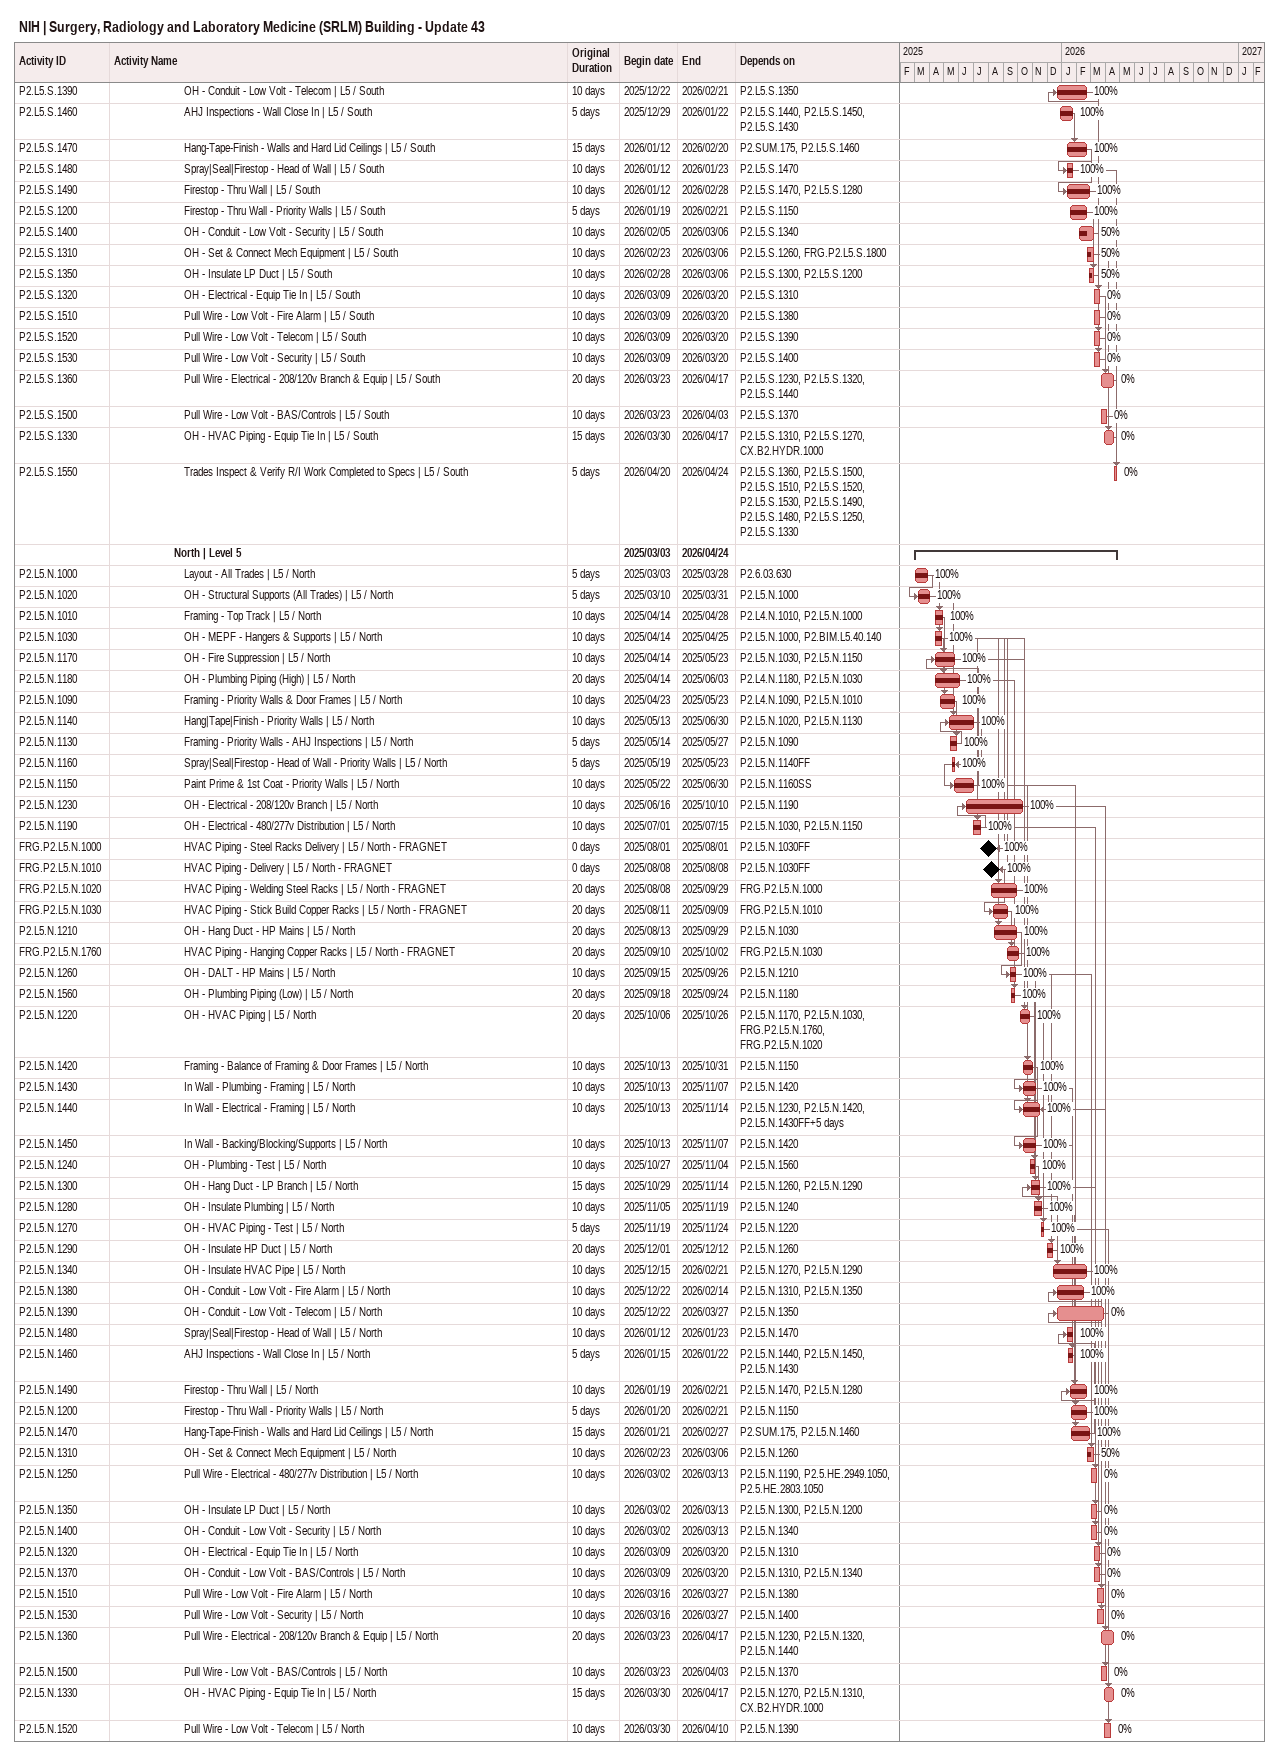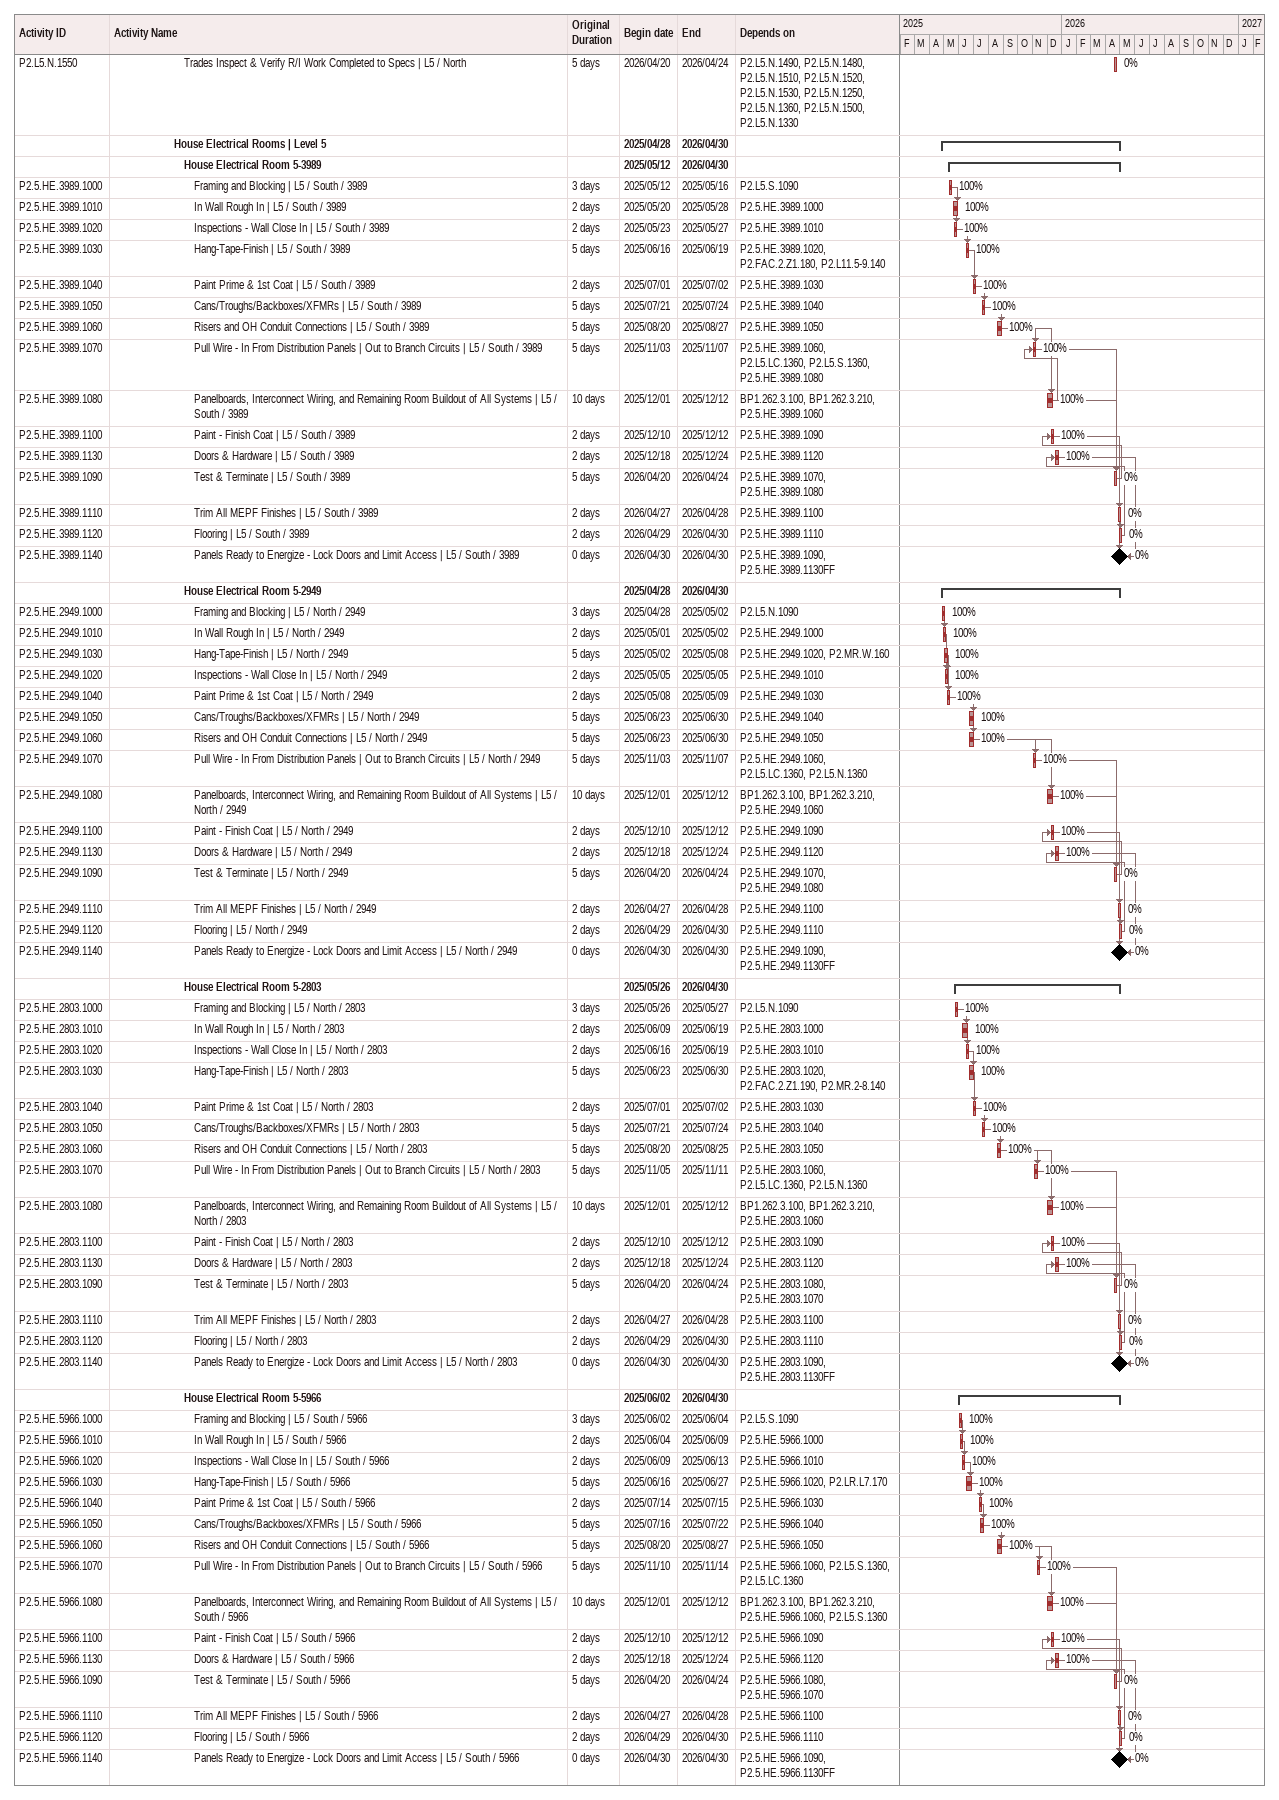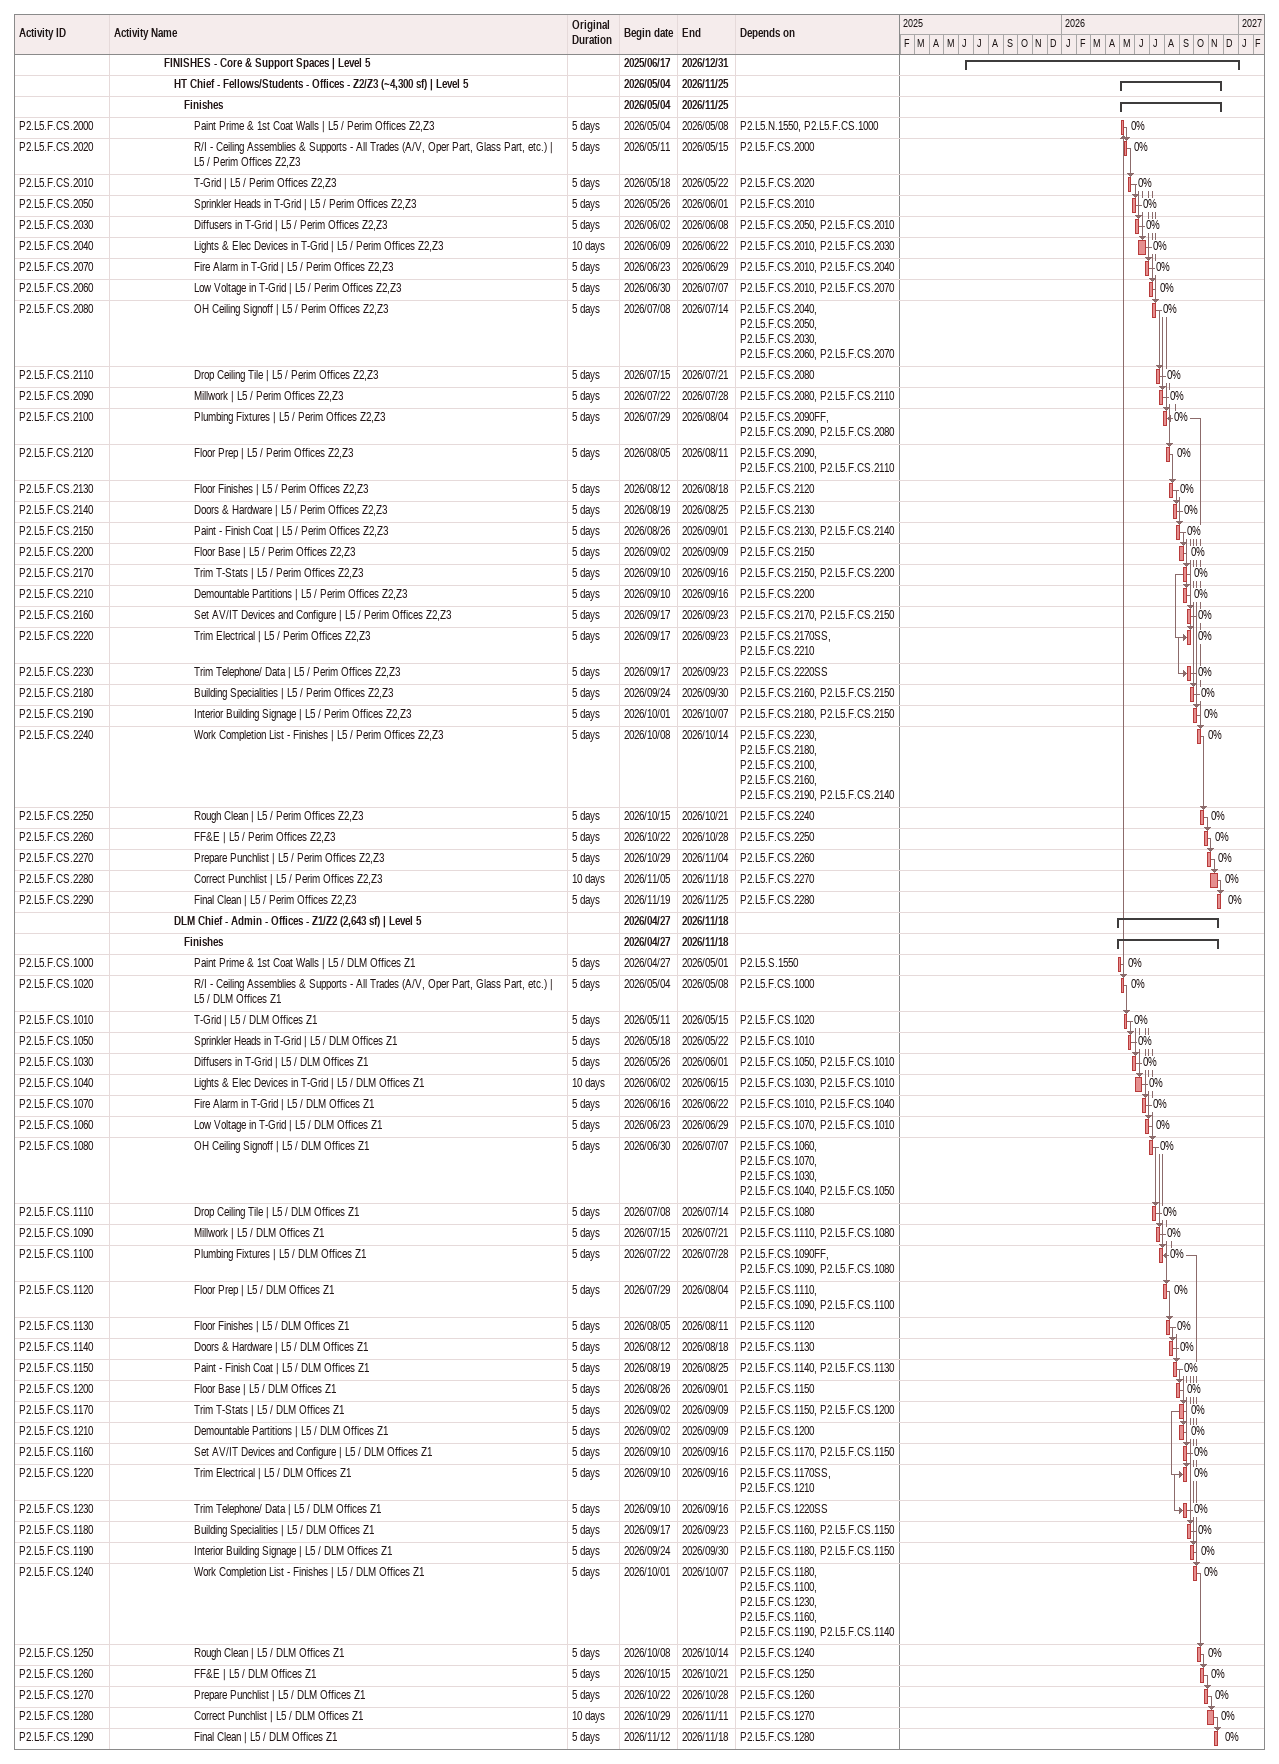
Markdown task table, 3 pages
NIH | Surgery, Radiology and Laboratory Medicine (SRLM) Building - Update 43

| ID | Level | Task | Original duration | Start | Finish | Predecessors | % complete |
|---|---|---|---|---|---|---|---|
| P2.L5.S.1390 | 8 | OH - Conduit - Low Volt - Telecom \| L5 / South | 10d | 2025-12-22 | 2026-02-21 | P2.L5.S.1350 | 100 |
| P2.L5.S.1460 | 8 | AHJ Inspections - Wall Close In \| L5 / South | 5d | 2025-12-29 | 2026-01-22 | P2.L5.S.1440, P2.L5.S.1450, P2.L5.S.1430 | 100 |
| P2.L5.S.1470 | 8 | Hang-Tape-Finish - Walls and Hard Lid Ceilings \| L5 / South | 15d | 2026-01-12 | 2026-02-20 | P2.SUM.175, P2.L5.S.1460 | 100 |
| P2.L5.S.1480 | 8 | Spray\|Seal\|Firestop - Head of Wall \| L5 / South | 10d | 2026-01-12 | 2026-01-23 | P2.L5.S.1470 | 100 |
| P2.L5.S.1490 | 8 | Firestop - Thru Wall \| L5 / South | 10d | 2026-01-12 | 2026-02-28 | P2.L5.S.1470, P2.L5.S.1280 | 100 |
| P2.L5.S.1200 | 8 | Firestop - Thru Wall - Priority Walls \| L5 / South | 5d | 2026-01-19 | 2026-02-21 | P2.L5.S.1150 | 100 |
| P2.L5.S.1400 | 8 | OH - Conduit - Low Volt - Security \| L5 / South | 10d | 2026-02-05 | 2026-03-06 | P2.L5.S.1340 | 50 |
| P2.L5.S.1310 | 8 | OH - Set & Connect Mech Equipment \| L5 / South | 10d | 2026-02-23 | 2026-03-06 | P2.L5.S.1260, FRG.P2.L5.S.1800 | 50 |
| P2.L5.S.1350 | 8 | OH - Insulate LP Duct \| L5 / South | 10d | 2026-02-28 | 2026-03-06 | P2.L5.S.1300, P2.L5.S.1200 | 50 |
| P2.L5.S.1320 | 8 | OH - Electrical - Equip Tie In \| L5 / South | 10d | 2026-03-09 | 2026-03-20 | P2.L5.S.1310 | 0 |
| P2.L5.S.1510 | 8 | Pull Wire - Low Volt - Fire Alarm \| L5 / South | 10d | 2026-03-09 | 2026-03-20 | P2.L5.S.1380 | 0 |
| P2.L5.S.1520 | 8 | Pull Wire - Low Volt - Telecom \| L5 / South | 10d | 2026-03-09 | 2026-03-20 | P2.L5.S.1390 | 0 |
| P2.L5.S.1530 | 8 | Pull Wire - Low Volt - Security \| L5 / South | 10d | 2026-03-09 | 2026-03-20 | P2.L5.S.1400 | 0 |
| P2.L5.S.1360 | 8 | Pull Wire - Electrical - 208/120v Branch & Equip \| L5 / South | 20d | 2026-03-23 | 2026-04-17 | P2.L5.S.1230, P2.L5.S.1320, P2.L5.S.1440 | 0 |
| P2.L5.S.1500 | 8 | Pull Wire - Low Volt - BAS/Controls \| L5 / South | 10d | 2026-03-23 | 2026-04-03 | P2.L5.S.1370 | 0 |
| P2.L5.S.1330 | 8 | OH - HVAC Piping - Equip Tie In \| L5 / South | 15d | 2026-03-30 | 2026-04-17 | P2.L5.S.1310, P2.L5.S.1270, CX.B2.HYDR.1000 | 0 |
| P2.L5.S.1550 | 8 | Trades Inspect & Verify R/I Work Completed to Specs \| L5 / South | 5d | 2026-04-20 | 2026-04-24 | P2.L5.S.1360, P2.L5.S.1500, P2.L5.S.1510, P2.L5.S.1520, P2.L5.S.1530, P2.L5.S.1490, P2.L5.S.1480, P2.L5.S.1250, P2.L5.S.1330 | 0 |
|  | 7 | **North \| Level 5** |  | 2025-03-03 | 2026-04-24 |  |  |
| P2.L5.N.1000 | 8 | Layout - All Trades \| L5 / North | 5d | 2025-03-03 | 2025-03-28 | P2.6.03.630 | 100 |
| P2.L5.N.1020 | 8 | OH - Structural Supports (All Trades) \| L5 / North | 5d | 2025-03-10 | 2025-03-31 | P2.L5.N.1000 | 100 |
| P2.L5.N.1010 | 8 | Framing - Top Track \| L5 / North | 10d | 2025-04-14 | 2025-04-28 | P2.L4.N.1010, P2.L5.N.1000 | 100 |
| P2.L5.N.1030 | 8 | OH - MEPF - Hangers & Supports \| L5 / North | 10d | 2025-04-14 | 2025-04-25 | P2.L5.N.1000, P2.BIM.L5.40.140 | 100 |
| P2.L5.N.1170 | 8 | OH - Fire Suppression \| L5 / North | 10d | 2025-04-14 | 2025-05-23 | P2.L5.N.1030, P2.L5.N.1150 | 100 |
| P2.L5.N.1180 | 8 | OH - Plumbing Piping (High) \| L5 / North | 20d | 2025-04-14 | 2025-06-03 | P2.L4.N.1180, P2.L5.N.1030 | 100 |
| P2.L5.N.1090 | 8 | Framing - Priority Walls & Door Frames \| L5 / North | 10d | 2025-04-23 | 2025-05-23 | P2.L4.N.1090, P2.L5.N.1010 | 100 |
| P2.L5.N.1140 | 8 | Hang\|Tape\|Finish - Priority Walls \| L5 / North | 10d | 2025-05-13 | 2025-06-30 | P2.L5.N.1020, P2.L5.N.1130 | 100 |
| P2.L5.N.1130 | 8 | Framing - Priority Walls - AHJ Inspections \| L5 / North | 5d | 2025-05-14 | 2025-05-27 | P2.L5.N.1090 | 100 |
| P2.L5.N.1160 | 8 | Spray\|Seal\|Firestop - Head of Wall - Priority Walls \| L5 / North | 5d | 2025-05-19 | 2025-05-23 | P2.L5.N.1140FF | 100 |
| P2.L5.N.1150 | 8 | Paint Prime & 1st Coat - Priority Walls \| L5 / North | 10d | 2025-05-22 | 2025-06-30 | P2.L5.N.1160SS | 100 |
| P2.L5.N.1230 | 8 | OH - Electrical - 208/120v Branch \| L5 / North | 10d | 2025-06-16 | 2025-10-10 | P2.L5.N.1190 | 100 |
| P2.L5.N.1190 | 8 | OH - Electrical - 480/277v Distribution \| L5 / North | 10d | 2025-07-01 | 2025-07-15 | P2.L5.N.1030, P2.L5.N.1150 | 100 |
| FRG.P2.L5.N.1000 | 8 | HVAC Piping - Steel Racks Delivery \| L5 / North - FRAGNET | 0d | 2025-08-01 | 2025-08-01 | P2.L5.N.1030FF | 100 |
| FRG.P2.L5.N.1010 | 8 | HVAC Piping - Delivery \| L5 / North - FRAGNET | 0d | 2025-08-08 | 2025-08-08 | P2.L5.N.1030FF | 100 |
| FRG.P2.L5.N.1020 | 8 | HVAC Piping - Welding Steel Racks \| L5 / North - FRAGNET | 20d | 2025-08-08 | 2025-09-29 | FRG.P2.L5.N.1000 | 100 |
| FRG.P2.L5.N.1030 | 8 | HVAC Piping - Stick Build Copper Racks \| L5 / North - FRAGNET | 20d | 2025-08-11 | 2025-09-09 | FRG.P2.L5.N.1010 | 100 |
| P2.L5.N.1210 | 8 | OH - Hang Duct - HP Mains \| L5 / North | 20d | 2025-08-13 | 2025-09-29 | P2.L5.N.1030 | 100 |
| FRG.P2.L5.N.1760 | 8 | HVAC Piping - Hanging Copper Racks \| L5 / North - FRAGNET | 20d | 2025-09-10 | 2025-10-02 | FRG.P2.L5.N.1030 | 100 |
| P2.L5.N.1260 | 8 | OH - DALT - HP Mains \| L5 / North | 10d | 2025-09-15 | 2025-09-26 | P2.L5.N.1210 | 100 |
| P2.L5.N.1560 | 8 | OH - Plumbing Piping (Low) \| L5 / North | 20d | 2025-09-18 | 2025-09-24 | P2.L5.N.1180 | 100 |
| P2.L5.N.1220 | 8 | OH - HVAC Piping \| L5 / North | 20d | 2025-10-06 | 2025-10-26 | P2.L5.N.1170, P2.L5.N.1030, FRG.P2.L5.N.1760, FRG.P2.L5.N.1020 | 100 |
| P2.L5.N.1420 | 8 | Framing - Balance of Framing & Door Frames \| L5 / North | 10d | 2025-10-13 | 2025-10-31 | P2.L5.N.1150 | 100 |
| P2.L5.N.1430 | 8 | In Wall - Plumbing - Framing \| L5 / North | 10d | 2025-10-13 | 2025-11-07 | P2.L5.N.1420 | 100 |
| P2.L5.N.1440 | 8 | In Wall - Electrical - Framing \| L5 / North | 10d | 2025-10-13 | 2025-11-14 | P2.L5.N.1230, P2.L5.N.1420, P2.L5.N.1430FF+5d | 100 |
| P2.L5.N.1450 | 8 | In Wall - Backing/Blocking/Supports \| L5 / North | 10d | 2025-10-13 | 2025-11-07 | P2.L5.N.1420 | 100 |
| P2.L5.N.1240 | 8 | OH - Plumbing - Test \| L5 / North | 10d | 2025-10-27 | 2025-11-04 | P2.L5.N.1560 | 100 |
| P2.L5.N.1300 | 8 | OH - Hang Duct - LP Branch \| L5 / North | 15d | 2025-10-29 | 2025-11-14 | P2.L5.N.1260, P2.L5.N.1290 | 100 |
| P2.L5.N.1280 | 8 | OH - Insulate Plumbing \| L5 / North | 10d | 2025-11-05 | 2025-11-19 | P2.L5.N.1240 | 100 |
| P2.L5.N.1270 | 8 | OH - HVAC Piping - Test \| L5 / North | 5d | 2025-11-19 | 2025-11-24 | P2.L5.N.1220 | 100 |
| P2.L5.N.1290 | 8 | OH - Insulate HP Duct \| L5 / North | 20d | 2025-12-01 | 2025-12-12 | P2.L5.N.1260 | 100 |
| P2.L5.N.1340 | 8 | OH - Insulate HVAC Pipe \| L5 / North | 10d | 2025-12-15 | 2026-02-21 | P2.L5.N.1270, P2.L5.N.1290 | 100 |
| P2.L5.N.1380 | 8 | OH - Conduit - Low Volt - Fire Alarm \| L5 / North | 10d | 2025-12-22 | 2026-02-14 | P2.L5.N.1310, P2.L5.N.1350 | 100 |
| P2.L5.N.1390 | 8 | OH - Conduit - Low Volt - Telecom \| L5 / North | 10d | 2025-12-22 | 2026-03-27 | P2.L5.N.1350 | 0 |
| P2.L5.N.1480 | 8 | Spray\|Seal\|Firestop - Head of Wall \| L5 / North | 10d | 2026-01-12 | 2026-01-23 | P2.L5.N.1470 | 100 |
| P2.L5.N.1460 | 8 | AHJ Inspections - Wall Close In \| L5 / North | 5d | 2026-01-15 | 2026-01-22 | P2.L5.N.1440, P2.L5.N.1450, P2.L5.N.1430 | 100 |
| P2.L5.N.1490 | 8 | Firestop - Thru Wall \| L5 / North | 10d | 2026-01-19 | 2026-02-21 | P2.L5.N.1470, P2.L5.N.1280 | 100 |
| P2.L5.N.1200 | 8 | Firestop - Thru Wall - Priority Walls \| L5 / North | 5d | 2026-01-20 | 2026-02-21 | P2.L5.N.1150 | 100 |
| P2.L5.N.1470 | 8 | Hang-Tape-Finish - Walls and Hard Lid Ceilings \| L5 / North | 15d | 2026-01-21 | 2026-02-27 | P2.SUM.175, P2.L5.N.1460 | 100 |
| P2.L5.N.1310 | 8 | OH - Set & Connect Mech Equipment \| L5 / North | 10d | 2026-02-23 | 2026-03-06 | P2.L5.N.1260 | 50 |
| P2.L5.N.1250 | 8 | Pull Wire - Electrical - 480/277v Distribution \| L5 / North | 10d | 2026-03-02 | 2026-03-13 | P2.L5.N.1190, P2.5.HE.2949.1050, P2.5.HE.2803.1050 | 0 |
| P2.L5.N.1350 | 8 | OH - Insulate LP Duct \| L5 / North | 10d | 2026-03-02 | 2026-03-13 | P2.L5.N.1300, P2.L5.N.1200 | 0 |
| P2.L5.N.1400 | 8 | OH - Conduit - Low Volt - Security \| L5 / North | 10d | 2026-03-02 | 2026-03-13 | P2.L5.N.1340 | 0 |
| P2.L5.N.1320 | 8 | OH - Electrical - Equip Tie In \| L5 / North | 10d | 2026-03-09 | 2026-03-20 | P2.L5.N.1310 | 0 |
| P2.L5.N.1370 | 8 | OH - Conduit - Low Volt - BAS/Controls \| L5 / North | 10d | 2026-03-09 | 2026-03-20 | P2.L5.N.1310, P2.L5.N.1340 | 0 |
| P2.L5.N.1510 | 8 | Pull Wire - Low Volt - Fire Alarm \| L5 / North | 10d | 2026-03-16 | 2026-03-27 | P2.L5.N.1380 | 0 |
| P2.L5.N.1530 | 8 | Pull Wire - Low Volt - Security \| L5 / North | 10d | 2026-03-16 | 2026-03-27 | P2.L5.N.1400 | 0 |
| P2.L5.N.1360 | 8 | Pull Wire - Electrical - 208/120v Branch & Equip \| L5 / North | 20d | 2026-03-23 | 2026-04-17 | P2.L5.N.1230, P2.L5.N.1320, P2.L5.N.1440 | 0 |
| P2.L5.N.1500 | 8 | Pull Wire - Low Volt - BAS/Controls \| L5 / North | 10d | 2026-03-23 | 2026-04-03 | P2.L5.N.1370 | 0 |
| P2.L5.N.1330 | 8 | OH - HVAC Piping - Equip Tie In \| L5 / North | 15d | 2026-03-30 | 2026-04-17 | P2.L5.N.1270, P2.L5.N.1310, CX.B2.HYDR.1000 | 0 |
| P2.L5.N.1520 | 8 | Pull Wire - Low Volt - Telecom \| L5 / North | 10d | 2026-03-30 | 2026-04-10 | P2.L5.N.1390 | 0 |
| P2.L5.N.1550 | 8 | Trades Inspect & Verify R/I Work Completed to Specs \| L5 / North | 5d | 2026-04-20 | 2026-04-24 | P2.L5.N.1490, P2.L5.N.1480, P2.L5.N.1510, P2.L5.N.1520, P2.L5.N.1530, P2.L5.N.1250, P2.L5.N.1360, P2.L5.N.1500, P2.L5.N.1330 | 0 |
|  | 7 | **House Electrical Rooms \| Level 5** |  | 2025-04-28 | 2026-04-30 |  |  |
|  | 8 | **House Electrical Room 5-3989** |  | 2025-05-12 | 2026-04-30 |  |  |
| P2.5.HE.3989.1000 | 9 | Framing and Blocking \| L5 / South / 3989 | 3d | 2025-05-12 | 2025-05-16 | P2.L5.S.1090 | 100 |
| P2.5.HE.3989.1010 | 9 | In Wall Rough In \| L5 / South / 3989 | 2d | 2025-05-20 | 2025-05-28 | P2.5.HE.3989.1000 | 100 |
| P2.5.HE.3989.1020 | 9 | Inspections - Wall Close In \| L5 / South / 3989 | 2d | 2025-05-23 | 2025-05-27 | P2.5.HE.3989.1010 | 100 |
| P2.5.HE.3989.1030 | 9 | Hang-Tape-Finish \| L5 / South / 3989 | 5d | 2025-06-16 | 2025-06-19 | P2.5.HE.3989.1020, P2.FAC.2.Z1.180, P2.L11.5-9.140 | 100 |
| P2.5.HE.3989.1040 | 9 | Paint Prime & 1st Coat \| L5 / South / 3989 | 2d | 2025-07-01 | 2025-07-02 | P2.5.HE.3989.1030 | 100 |
| P2.5.HE.3989.1050 | 9 | Cans/Troughs/Backboxes/XFMRs \| L5 / South / 3989 | 5d | 2025-07-21 | 2025-07-24 | P2.5.HE.3989.1040 | 100 |
| P2.5.HE.3989.1060 | 9 | Risers and OH Conduit Connections \| L5 / South / 3989 | 5d | 2025-08-20 | 2025-08-27 | P2.5.HE.3989.1050 | 100 |
| P2.5.HE.3989.1070 | 9 | Pull Wire - In From Distribution Panels \| Out to Branch Circuits \| L5 / South / 3989 | 5d | 2025-11-03 | 2025-11-07 | P2.5.HE.3989.1060, P2.L5.LC.1360, P2.L5.S.1360, P2.5.HE.3989.1080 | 100 |
| P2.5.HE.3989.1080 | 9 | Panelboards, Interconnect Wiring, and Remaining Room Buildout of All Systems \| L5 / South / 3989 | 10d | 2025-12-01 | 2025-12-12 | BP1.262.3.100, BP1.262.3.210, P2.5.HE.3989.1060 | 100 |
| P2.5.HE.3989.1100 | 9 | Paint - Finish Coat \| L5 / South / 3989 | 2d | 2025-12-10 | 2025-12-12 | P2.5.HE.3989.1090 | 100 |
| P2.5.HE.3989.1130 | 9 | Doors & Hardware \| L5 / South / 3989 | 2d | 2025-12-18 | 2025-12-24 | P2.5.HE.3989.1120 | 100 |
| P2.5.HE.3989.1090 | 9 | Test & Terminate \| L5 / South / 3989 | 5d | 2026-04-20 | 2026-04-24 | P2.5.HE.3989.1070, P2.5.HE.3989.1080 | 0 |
| P2.5.HE.3989.1110 | 9 | Trim All MEPF Finishes \| L5 / South / 3989 | 2d | 2026-04-27 | 2026-04-28 | P2.5.HE.3989.1100 | 0 |
| P2.5.HE.3989.1120 | 9 | Flooring \| L5 / South / 3989 | 2d | 2026-04-29 | 2026-04-30 | P2.5.HE.3989.1110 | 0 |
| P2.5.HE.3989.1140 | 9 | Panels Ready to Energize - Lock Doors and Limit Access \| L5 / South / 3989 | 0d | 2026-04-30 | 2026-04-30 | P2.5.HE.3989.1090, P2.5.HE.3989.1130FF | 0 |
|  | 8 | **House Electrical Room 5-2949** |  | 2025-04-28 | 2026-04-30 |  |  |
| P2.5.HE.2949.1000 | 9 | Framing and Blocking \| L5 / North / 2949 | 3d | 2025-04-28 | 2025-05-02 | P2.L5.N.1090 | 100 |
| P2.5.HE.2949.1010 | 9 | In Wall Rough In \| L5 / North / 2949 | 2d | 2025-05-01 | 2025-05-02 | P2.5.HE.2949.1000 | 100 |
| P2.5.HE.2949.1030 | 9 | Hang-Tape-Finish \| L5 / North / 2949 | 5d | 2025-05-02 | 2025-05-08 | P2.5.HE.2949.1020, P2.MR.W.160 | 100 |
| P2.5.HE.2949.1020 | 9 | Inspections - Wall Close In \| L5 / North / 2949 | 2d | 2025-05-05 | 2025-05-05 | P2.5.HE.2949.1010 | 100 |
| P2.5.HE.2949.1040 | 9 | Paint Prime & 1st Coat \| L5 / North / 2949 | 2d | 2025-05-08 | 2025-05-09 | P2.5.HE.2949.1030 | 100 |
| P2.5.HE.2949.1050 | 9 | Cans/Troughs/Backboxes/XFMRs \| L5 / North / 2949 | 5d | 2025-06-23 | 2025-06-30 | P2.5.HE.2949.1040 | 100 |
| P2.5.HE.2949.1060 | 9 | Risers and OH Conduit Connections \| L5 / North / 2949 | 5d | 2025-06-23 | 2025-06-30 | P2.5.HE.2949.1050 | 100 |
| P2.5.HE.2949.1070 | 9 | Pull Wire - In From Distribution Panels \| Out to Branch Circuits \| L5 / North / 2949 | 5d | 2025-11-03 | 2025-11-07 | P2.5.HE.2949.1060, P2.L5.LC.1360, P2.L5.N.1360 | 100 |
| P2.5.HE.2949.1080 | 9 | Panelboards, Interconnect Wiring, and Remaining Room Buildout of All Systems \| L5 / North / 2949 | 10d | 2025-12-01 | 2025-12-12 | BP1.262.3.100, BP1.262.3.210, P2.5.HE.2949.1060 | 100 |
| P2.5.HE.2949.1100 | 9 | Paint - Finish Coat \| L5 / North / 2949 | 2d | 2025-12-10 | 2025-12-12 | P2.5.HE.2949.1090 | 100 |
| P2.5.HE.2949.1130 | 9 | Doors & Hardware \| L5 / North / 2949 | 2d | 2025-12-18 | 2025-12-24 | P2.5.HE.2949.1120 | 100 |
| P2.5.HE.2949.1090 | 9 | Test & Terminate \| L5 / North / 2949 | 5d | 2026-04-20 | 2026-04-24 | P2.5.HE.2949.1070, P2.5.HE.2949.1080 | 0 |
| P2.5.HE.2949.1110 | 9 | Trim All MEPF Finishes \| L5 / North / 2949 | 2d | 2026-04-27 | 2026-04-28 | P2.5.HE.2949.1100 | 0 |
| P2.5.HE.2949.1120 | 9 | Flooring \| L5 / North / 2949 | 2d | 2026-04-29 | 2026-04-30 | P2.5.HE.2949.1110 | 0 |
| P2.5.HE.2949.1140 | 9 | Panels Ready to Energize - Lock Doors and Limit Access \| L5 / North / 2949 | 0d | 2026-04-30 | 2026-04-30 | P2.5.HE.2949.1090, P2.5.HE.2949.1130FF | 0 |
|  | 8 | **House Electrical Room 5-2803** |  | 2025-05-26 | 2026-04-30 |  |  |
| P2.5.HE.2803.1000 | 9 | Framing and Blocking \| L5 / North / 2803 | 3d | 2025-05-26 | 2025-05-27 | P2.L5.N.1090 | 100 |
| P2.5.HE.2803.1010 | 9 | In Wall Rough In \| L5 / North / 2803 | 2d | 2025-06-09 | 2025-06-19 | P2.5.HE.2803.1000 | 100 |
| P2.5.HE.2803.1020 | 9 | Inspections - Wall Close In \| L5 / North / 2803 | 2d | 2025-06-16 | 2025-06-19 | P2.5.HE.2803.1010 | 100 |
| P2.5.HE.2803.1030 | 9 | Hang-Tape-Finish \| L5 / North / 2803 | 5d | 2025-06-23 | 2025-06-30 | P2.5.HE.2803.1020, P2.FAC.2.Z1.190, P2.MR.2-8.140 | 100 |
| P2.5.HE.2803.1040 | 9 | Paint Prime & 1st Coat \| L5 / North / 2803 | 2d | 2025-07-01 | 2025-07-02 | P2.5.HE.2803.1030 | 100 |
| P2.5.HE.2803.1050 | 9 | Cans/Troughs/Backboxes/XFMRs \| L5 / North / 2803 | 5d | 2025-07-21 | 2025-07-24 | P2.5.HE.2803.1040 | 100 |
| P2.5.HE.2803.1060 | 9 | Risers and OH Conduit Connections \| L5 / North / 2803 | 5d | 2025-08-20 | 2025-08-25 | P2.5.HE.2803.1050 | 100 |
| P2.5.HE.2803.1070 | 9 | Pull Wire - In From Distribution Panels \| Out to Branch Circuits \| L5 / North / 2803 | 5d | 2025-11-05 | 2025-11-11 | P2.5.HE.2803.1060, P2.L5.LC.1360, P2.L5.N.1360 | 100 |
| P2.5.HE.2803.1080 | 9 | Panelboards, Interconnect Wiring, and Remaining Room Buildout of All Systems \| L5 / North / 2803 | 10d | 2025-12-01 | 2025-12-12 | BP1.262.3.100, BP1.262.3.210, P2.5.HE.2803.1060 | 100 |
| P2.5.HE.2803.1100 | 9 | Paint - Finish Coat \| L5 / North / 2803 | 2d | 2025-12-10 | 2025-12-12 | P2.5.HE.2803.1090 | 100 |
| P2.5.HE.2803.1130 | 9 | Doors & Hardware \| L5 / North / 2803 | 2d | 2025-12-18 | 2025-12-24 | P2.5.HE.2803.1120 | 100 |
| P2.5.HE.2803.1090 | 9 | Test & Terminate \| L5 / North / 2803 | 5d | 2026-04-20 | 2026-04-24 | P2.5.HE.2803.1080, P2.5.HE.2803.1070 | 0 |
| P2.5.HE.2803.1110 | 9 | Trim All MEPF Finishes \| L5 / North / 2803 | 2d | 2026-04-27 | 2026-04-28 | P2.5.HE.2803.1100 | 0 |
| P2.5.HE.2803.1120 | 9 | Flooring \| L5 / North / 2803 | 2d | 2026-04-29 | 2026-04-30 | P2.5.HE.2803.1110 | 0 |
| P2.5.HE.2803.1140 | 9 | Panels Ready to Energize - Lock Doors and Limit Access \| L5 / North / 2803 | 0d | 2026-04-30 | 2026-04-30 | P2.5.HE.2803.1090, P2.5.HE.2803.1130FF | 0 |
|  | 8 | **House Electrical Room 5-5966** |  | 2025-06-02 | 2026-04-30 |  |  |
| P2.5.HE.5966.1000 | 9 | Framing and Blocking \| L5 / South / 5966 | 3d | 2025-06-02 | 2025-06-04 | P2.L5.S.1090 | 100 |
| P2.5.HE.5966.1010 | 9 | In Wall Rough In \| L5 / South / 5966 | 2d | 2025-06-04 | 2025-06-09 | P2.5.HE.5966.1000 | 100 |
| P2.5.HE.5966.1020 | 9 | Inspections - Wall Close In \| L5 / South / 5966 | 2d | 2025-06-09 | 2025-06-13 | P2.5.HE.5966.1010 | 100 |
| P2.5.HE.5966.1030 | 9 | Hang-Tape-Finish \| L5 / South / 5966 | 5d | 2025-06-16 | 2025-06-27 | P2.5.HE.5966.1020, P2.LR.L7.170 | 100 |
| P2.5.HE.5966.1040 | 9 | Paint Prime & 1st Coat \| L5 / South / 5966 | 2d | 2025-07-14 | 2025-07-15 | P2.5.HE.5966.1030 | 100 |
| P2.5.HE.5966.1050 | 9 | Cans/Troughs/Backboxes/XFMRs \| L5 / South / 5966 | 5d | 2025-07-16 | 2025-07-22 | P2.5.HE.5966.1040 | 100 |
| P2.5.HE.5966.1060 | 9 | Risers and OH Conduit Connections \| L5 / South / 5966 | 5d | 2025-08-20 | 2025-08-27 | P2.5.HE.5966.1050 | 100 |
| P2.5.HE.5966.1070 | 9 | Pull Wire - In From Distribution Panels \| Out to Branch Circuits \| L5 / South / 5966 | 5d | 2025-11-10 | 2025-11-14 | P2.5.HE.5966.1060, P2.L5.S.1360, P2.L5.LC.1360 | 100 |
| P2.5.HE.5966.1080 | 9 | Panelboards, Interconnect Wiring, and Remaining Room Buildout of All Systems \| L5 / South / 5966 | 10d | 2025-12-01 | 2025-12-12 | BP1.262.3.100, BP1.262.3.210, P2.5.HE.5966.1060, P2.L5.S.1360 | 100 |
| P2.5.HE.5966.1100 | 9 | Paint - Finish Coat \| L5 / South / 5966 | 2d | 2025-12-10 | 2025-12-12 | P2.5.HE.5966.1090 | 100 |
| P2.5.HE.5966.1130 | 9 | Doors & Hardware \| L5 / South / 5966 | 2d | 2025-12-18 | 2025-12-24 | P2.5.HE.5966.1120 | 100 |
| P2.5.HE.5966.1090 | 9 | Test & Terminate \| L5 / South / 5966 | 5d | 2026-04-20 | 2026-04-24 | P2.5.HE.5966.1080, P2.5.HE.5966.1070 | 0 |
| P2.5.HE.5966.1110 | 9 | Trim All MEPF Finishes \| L5 / South / 5966 | 2d | 2026-04-27 | 2026-04-28 | P2.5.HE.5966.1100 | 0 |
| P2.5.HE.5966.1120 | 9 | Flooring \| L5 / South / 5966 | 2d | 2026-04-29 | 2026-04-30 | P2.5.HE.5966.1110 | 0 |
| P2.5.HE.5966.1140 | 9 | Panels Ready to Energize - Lock Doors and Limit Access \| L5 / South / 5966 | 0d | 2026-04-30 | 2026-04-30 | P2.5.HE.5966.1090, P2.5.HE.5966.1130FF | 0 |
|  | 6 | **FINISHES - Core & Support Spaces \| Level 5** |  | 2025-06-17 | 2026-12-31 |  |  |
|  | 7 | **HT Chief - Fellows/Students - Offices - Z2/Z3 (~4,300 sf) \| Level 5** |  | 2026-05-04 | 2026-11-25 |  |  |
|  | 8 | **Finishes** |  | 2026-05-04 | 2026-11-25 |  |  |
| P2.L5.F.CS.2000 | 9 | Paint Prime & 1st Coat Walls \| L5 / Perim Offices Z2,Z3 | 5d | 2026-05-04 | 2026-05-08 | P2.L5.N.1550, P2.L5.F.CS.1000 | 0 |
| P2.L5.F.CS.2020 | 9 | R/I - Ceiling Assemblies & Supports - All Trades (A/V, Oper Part, Glass Part, etc.) \| L5 / Perim Offices Z2,Z3 | 5d | 2026-05-11 | 2026-05-15 | P2.L5.F.CS.2000 | 0 |
| P2.L5.F.CS.2010 | 9 | T-Grid \| L5 / Perim Offices Z2,Z3 | 5d | 2026-05-18 | 2026-05-22 | P2.L5.F.CS.2020 | 0 |
| P2.L5.F.CS.2050 | 9 | Sprinkler Heads in T-Grid \| L5 / Perim Offices Z2,Z3 | 5d | 2026-05-26 | 2026-06-01 | P2.L5.F.CS.2010 | 0 |
| P2.L5.F.CS.2030 | 9 | Diffusers in T-Grid \| L5 / Perim Offices Z2,Z3 | 5d | 2026-06-02 | 2026-06-08 | P2.L5.F.CS.2050, P2.L5.F.CS.2010 | 0 |
| P2.L5.F.CS.2040 | 9 | Lights & Elec Devices in T-Grid \| L5 / Perim Offices Z2,Z3 | 10d | 2026-06-09 | 2026-06-22 | P2.L5.F.CS.2010, P2.L5.F.CS.2030 | 0 |
| P2.L5.F.CS.2070 | 9 | Fire Alarm in T-Grid \| L5 / Perim Offices Z2,Z3 | 5d | 2026-06-23 | 2026-06-29 | P2.L5.F.CS.2010, P2.L5.F.CS.2040 | 0 |
| P2.L5.F.CS.2060 | 9 | Low Voltage in T-Grid \| L5 / Perim Offices Z2,Z3 | 5d | 2026-06-30 | 2026-07-07 | P2.L5.F.CS.2010, P2.L5.F.CS.2070 | 0 |
| P2.L5.F.CS.2080 | 9 | OH Ceiling Signoff \| L5 / Perim Offices Z2,Z3 | 5d | 2026-07-08 | 2026-07-14 | P2.L5.F.CS.2040, P2.L5.F.CS.2050, P2.L5.F.CS.2030, P2.L5.F.CS.2060, P2.L5.F.CS.2070 | 0 |
| P2.L5.F.CS.2110 | 9 | Drop Ceiling Tile \| L5 / Perim Offices Z2,Z3 | 5d | 2026-07-15 | 2026-07-21 | P2.L5.F.CS.2080 | 0 |
| P2.L5.F.CS.2090 | 9 | Millwork \| L5 / Perim Offices Z2,Z3 | 5d | 2026-07-22 | 2026-07-28 | P2.L5.F.CS.2080, P2.L5.F.CS.2110 | 0 |
| P2.L5.F.CS.2100 | 9 | Plumbing Fixtures \| L5 / Perim Offices Z2,Z3 | 5d | 2026-07-29 | 2026-08-04 | P2.L5.F.CS.2090FF, P2.L5.F.CS.2090, P2.L5.F.CS.2080 | 0 |
| P2.L5.F.CS.2120 | 9 | Floor Prep \| L5 / Perim Offices Z2,Z3 | 5d | 2026-08-05 | 2026-08-11 | P2.L5.F.CS.2090, P2.L5.F.CS.2100, P2.L5.F.CS.2110 | 0 |
| P2.L5.F.CS.2130 | 9 | Floor Finishes \| L5 / Perim Offices Z2,Z3 | 5d | 2026-08-12 | 2026-08-18 | P2.L5.F.CS.2120 | 0 |
| P2.L5.F.CS.2140 | 9 | Doors & Hardware \| L5 / Perim Offices Z2,Z3 | 5d | 2026-08-19 | 2026-08-25 | P2.L5.F.CS.2130 | 0 |
| P2.L5.F.CS.2150 | 9 | Paint - Finish Coat \| L5 / Perim Offices Z2,Z3 | 5d | 2026-08-26 | 2026-09-01 | P2.L5.F.CS.2130, P2.L5.F.CS.2140 | 0 |
| P2.L5.F.CS.2200 | 9 | Floor Base \| L5 / Perim Offices Z2,Z3 | 5d | 2026-09-02 | 2026-09-09 | P2.L5.F.CS.2150 | 0 |
| P2.L5.F.CS.2170 | 9 | Trim T-Stats \| L5 / Perim Offices Z2,Z3 | 5d | 2026-09-10 | 2026-09-16 | P2.L5.F.CS.2150, P2.L5.F.CS.2200 | 0 |
| P2.L5.F.CS.2210 | 9 | Demountable Partitions \| L5 / Perim Offices Z2,Z3 | 5d | 2026-09-10 | 2026-09-16 | P2.L5.F.CS.2200 | 0 |
| P2.L5.F.CS.2160 | 9 | Set AV/IT Devices and Configure \| L5 / Perim Offices Z2,Z3 | 5d | 2026-09-17 | 2026-09-23 | P2.L5.F.CS.2170, P2.L5.F.CS.2150 | 0 |
| P2.L5.F.CS.2220 | 9 | Trim Electrical \| L5 / Perim Offices Z2,Z3 | 5d | 2026-09-17 | 2026-09-23 | P2.L5.F.CS.2170SS, P2.L5.F.CS.2210 | 0 |
| P2.L5.F.CS.2230 | 9 | Trim Telephone/ Data \| L5 / Perim Offices Z2,Z3 | 5d | 2026-09-17 | 2026-09-23 | P2.L5.F.CS.2220SS | 0 |
| P2.L5.F.CS.2180 | 9 | Building Specialities \| L5 / Perim Offices Z2,Z3 | 5d | 2026-09-24 | 2026-09-30 | P2.L5.F.CS.2160, P2.L5.F.CS.2150 | 0 |
| P2.L5.F.CS.2190 | 9 | Interior Building Signage \| L5 / Perim Offices Z2,Z3 | 5d | 2026-10-01 | 2026-10-07 | P2.L5.F.CS.2180, P2.L5.F.CS.2150 | 0 |
| P2.L5.F.CS.2240 | 9 | Work Completion List - Finishes \| L5 / Perim Offices Z2,Z3 | 5d | 2026-10-08 | 2026-10-14 | P2.L5.F.CS.2230, P2.L5.F.CS.2180, P2.L5.F.CS.2100, P2.L5.F.CS.2160, P2.L5.F.CS.2190, P2.L5.F.CS.2140 | 0 |
| P2.L5.F.CS.2250 | 9 | Rough Clean \| L5 / Perim Offices Z2,Z3 | 5d | 2026-10-15 | 2026-10-21 | P2.L5.F.CS.2240 | 0 |
| P2.L5.F.CS.2260 | 9 | FF&E \| L5 / Perim Offices Z2,Z3 | 5d | 2026-10-22 | 2026-10-28 | P2.L5.F.CS.2250 | 0 |
| P2.L5.F.CS.2270 | 9 | Prepare Punchlist \| L5 / Perim Offices Z2,Z3 | 5d | 2026-10-29 | 2026-11-04 | P2.L5.F.CS.2260 | 0 |
| P2.L5.F.CS.2280 | 9 | Correct Punchlist \| L5 / Perim Offices Z2,Z3 | 10d | 2026-11-05 | 2026-11-18 | P2.L5.F.CS.2270 | 0 |
| P2.L5.F.CS.2290 | 9 | Final Clean \| L5 / Perim Offices Z2,Z3 | 5d | 2026-11-19 | 2026-11-25 | P2.L5.F.CS.2280 | 0 |
|  | 7 | **DLM Chief - Admin - Offices - Z1/Z2 (2,643 sf) \| Level 5** |  | 2026-04-27 | 2026-11-18 |  |  |
|  | 8 | **Finishes** |  | 2026-04-27 | 2026-11-18 |  |  |
| P2.L5.F.CS.1000 | 9 | Paint Prime & 1st Coat Walls \| L5 / DLM Offices Z1 | 5d | 2026-04-27 | 2026-05-01 | P2.L5.S.1550 | 0 |
| P2.L5.F.CS.1020 | 9 | R/I - Ceiling Assemblies & Supports - All Trades (A/V, Oper Part, Glass Part, etc.) \| L5 / DLM Offices Z1 | 5d | 2026-05-04 | 2026-05-08 | P2.L5.F.CS.1000 | 0 |
| P2.L5.F.CS.1010 | 9 | T-Grid \| L5 / DLM Offices Z1 | 5d | 2026-05-11 | 2026-05-15 | P2.L5.F.CS.1020 | 0 |
| P2.L5.F.CS.1050 | 9 | Sprinkler Heads in T-Grid \| L5 / DLM Offices Z1 | 5d | 2026-05-18 | 2026-05-22 | P2.L5.F.CS.1010 | 0 |
| P2.L5.F.CS.1030 | 9 | Diffusers in T-Grid \| L5 / DLM Offices Z1 | 5d | 2026-05-26 | 2026-06-01 | P2.L5.F.CS.1050, P2.L5.F.CS.1010 | 0 |
| P2.L5.F.CS.1040 | 9 | Lights & Elec Devices in T-Grid \| L5 / DLM Offices Z1 | 10d | 2026-06-02 | 2026-06-15 | P2.L5.F.CS.1030, P2.L5.F.CS.1010 | 0 |
| P2.L5.F.CS.1070 | 9 | Fire Alarm in T-Grid \| L5 / DLM Offices Z1 | 5d | 2026-06-16 | 2026-06-22 | P2.L5.F.CS.1010, P2.L5.F.CS.1040 | 0 |
| P2.L5.F.CS.1060 | 9 | Low Voltage in T-Grid \| L5 / DLM Offices Z1 | 5d | 2026-06-23 | 2026-06-29 | P2.L5.F.CS.1070, P2.L5.F.CS.1010 | 0 |
| P2.L5.F.CS.1080 | 9 | OH Ceiling Signoff \| L5 / DLM Offices Z1 | 5d | 2026-06-30 | 2026-07-07 | P2.L5.F.CS.1060, P2.L5.F.CS.1070, P2.L5.F.CS.1030, P2.L5.F.CS.1040, P2.L5.F.CS.1050 | 0 |
| P2.L5.F.CS.1110 | 9 | Drop Ceiling Tile \| L5 / DLM Offices Z1 | 5d | 2026-07-08 | 2026-07-14 | P2.L5.F.CS.1080 | 0 |
| P2.L5.F.CS.1090 | 9 | Millwork \| L5 / DLM Offices Z1 | 5d | 2026-07-15 | 2026-07-21 | P2.L5.F.CS.1110, P2.L5.F.CS.1080 | 0 |
| P2.L5.F.CS.1100 | 9 | Plumbing Fixtures \| L5 / DLM Offices Z1 | 5d | 2026-07-22 | 2026-07-28 | P2.L5.F.CS.1090FF, P2.L5.F.CS.1090, P2.L5.F.CS.1080 | 0 |
| P2.L5.F.CS.1120 | 9 | Floor Prep \| L5 / DLM Offices Z1 | 5d | 2026-07-29 | 2026-08-04 | P2.L5.F.CS.1110, P2.L5.F.CS.1090, P2.L5.F.CS.1100 | 0 |
| P2.L5.F.CS.1130 | 9 | Floor Finishes \| L5 / DLM Offices Z1 | 5d | 2026-08-05 | 2026-08-11 | P2.L5.F.CS.1120 | 0 |
| P2.L5.F.CS.1140 | 9 | Doors & Hardware \| L5 / DLM Offices Z1 | 5d | 2026-08-12 | 2026-08-18 | P2.L5.F.CS.1130 | 0 |
| P2.L5.F.CS.1150 | 9 | Paint - Finish Coat \| L5 / DLM Offices Z1 | 5d | 2026-08-19 | 2026-08-25 | P2.L5.F.CS.1140, P2.L5.F.CS.1130 | 0 |
| P2.L5.F.CS.1200 | 9 | Floor Base \| L5 / DLM Offices Z1 | 5d | 2026-08-26 | 2026-09-01 | P2.L5.F.CS.1150 | 0 |
| P2.L5.F.CS.1170 | 9 | Trim T-Stats \| L5 / DLM Offices Z1 | 5d | 2026-09-02 | 2026-09-09 | P2.L5.F.CS.1150, P2.L5.F.CS.1200 | 0 |
| P2.L5.F.CS.1210 | 9 | Demountable Partitions \| L5 / DLM Offices Z1 | 5d | 2026-09-02 | 2026-09-09 | P2.L5.F.CS.1200 | 0 |
| P2.L5.F.CS.1160 | 9 | Set AV/IT Devices and Configure \| L5 / DLM Offices Z1 | 5d | 2026-09-10 | 2026-09-16 | P2.L5.F.CS.1170, P2.L5.F.CS.1150 | 0 |
| P2.L5.F.CS.1220 | 9 | Trim Electrical \| L5 / DLM Offices Z1 | 5d | 2026-09-10 | 2026-09-16 | P2.L5.F.CS.1170SS, P2.L5.F.CS.1210 | 0 |
| P2.L5.F.CS.1230 | 9 | Trim Telephone/ Data \| L5 / DLM Offices Z1 | 5d | 2026-09-10 | 2026-09-16 | P2.L5.F.CS.1220SS | 0 |
| P2.L5.F.CS.1180 | 9 | Building Specialities \| L5 / DLM Offices Z1 | 5d | 2026-09-17 | 2026-09-23 | P2.L5.F.CS.1160, P2.L5.F.CS.1150 | 0 |
| P2.L5.F.CS.1190 | 9 | Interior Building Signage \| L5 / DLM Offices Z1 | 5d | 2026-09-24 | 2026-09-30 | P2.L5.F.CS.1180, P2.L5.F.CS.1150 | 0 |
| P2.L5.F.CS.1240 | 9 | Work Completion List - Finishes \| L5 / DLM Offices Z1 | 5d | 2026-10-01 | 2026-10-07 | P2.L5.F.CS.1180, P2.L5.F.CS.1100, P2.L5.F.CS.1230, P2.L5.F.CS.1160, P2.L5.F.CS.1190, P2.L5.F.CS.1140 | 0 |
| P2.L5.F.CS.1250 | 9 | Rough Clean \| L5 / DLM Offices Z1 | 5d | 2026-10-08 | 2026-10-14 | P2.L5.F.CS.1240 | 0 |
| P2.L5.F.CS.1260 | 9 | FF&E \| L5 / DLM Offices Z1 | 5d | 2026-10-15 | 2026-10-21 | P2.L5.F.CS.1250 | 0 |
| P2.L5.F.CS.1270 | 9 | Prepare Punchlist \| L5 / DLM Offices Z1 | 5d | 2026-10-22 | 2026-10-28 | P2.L5.F.CS.1260 | 0 |
| P2.L5.F.CS.1280 | 9 | Correct Punchlist \| L5 / DLM Offices Z1 | 10d | 2026-10-29 | 2026-11-11 | P2.L5.F.CS.1270 | 0 |
| P2.L5.F.CS.1290 | 9 | Final Clean \| L5 / DLM Offices Z1 | 5d | 2026-11-12 | 2026-11-18 | P2.L5.F.CS.1280 | 0 |
